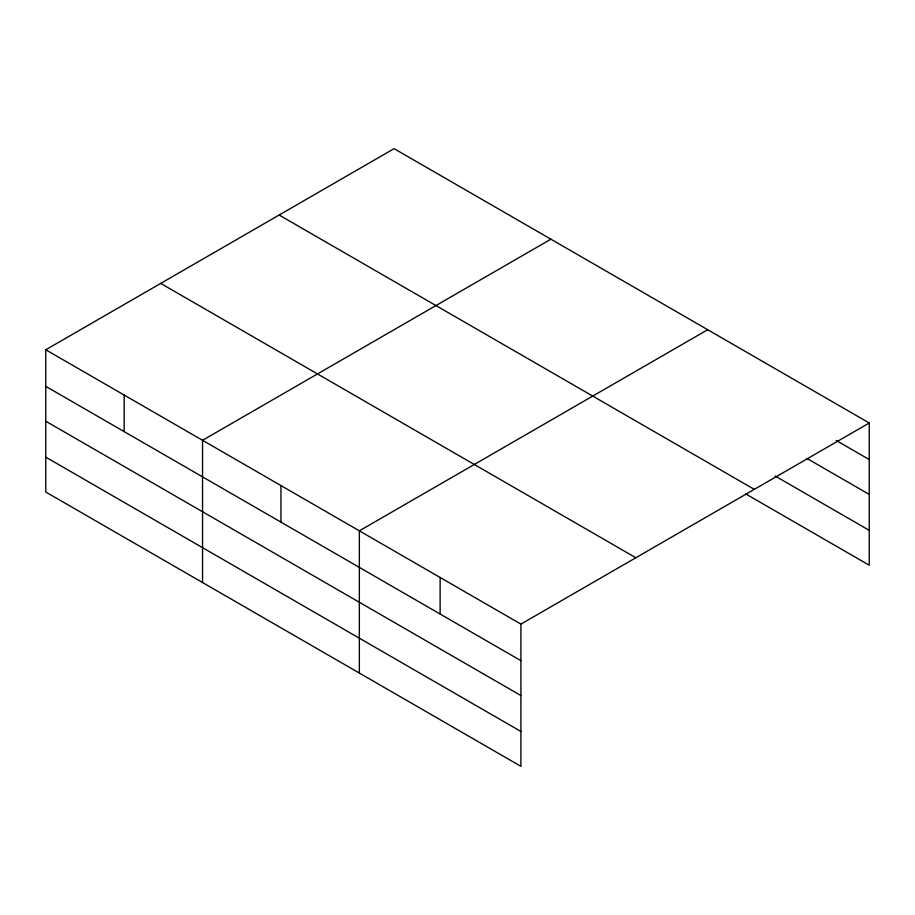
<?xml version="1.0" encoding="UTF-8"?>
<svg xmlns="http://www.w3.org/2000/svg" width="915" height="915" viewBox="0 0 915 915"><rect width="100%" height="100%" fill="white"/><g stroke="black" fill="none" stroke-linecap="round" stroke-linejoin="round"><path stroke-width="1.37" d="M520.909 695.537L520.909 624.11L45.75 349.782L45.75 492.007L520.909 766.335L520.909 695.537L45.75 421.209M745.634 493.848L869.25 565.218L869.25 422.993L394.091 148.665L45.75 349.782M550.899 239.192L202.547 440.309L202.547 582.535M707.695 329.72L359.355 530.837L359.355 673.063M520.909 624.11L869.25 422.993M836.207 440.47L869.25 459.547M806.836 458.381L869.25 494.42M775.005 475.937L869.25 530.345M279.144 215.036L754.292 489.365M160.708 283.41L635.856 557.75M45.75 386.336L520.909 660.664M45.75 457.134L520.909 731.462M440.126 577.479L440.126 614.022M280.951 485.579L280.951 522.122M124.154 395.051L124.154 431.594"/></g></svg>
